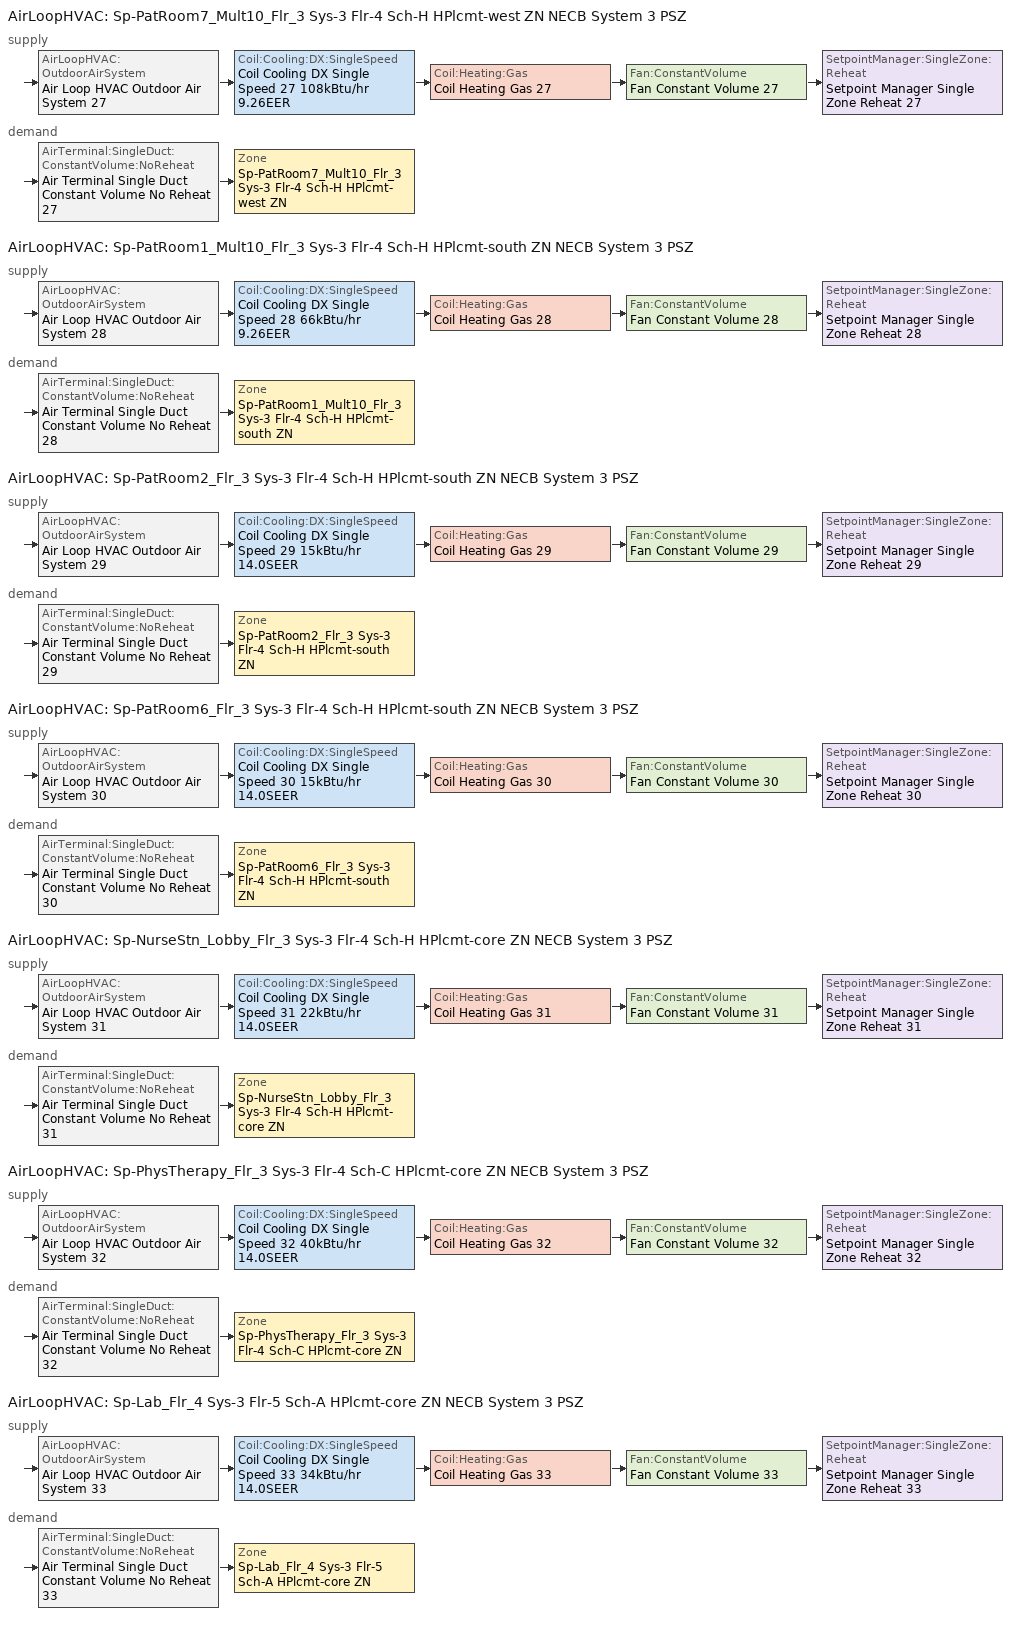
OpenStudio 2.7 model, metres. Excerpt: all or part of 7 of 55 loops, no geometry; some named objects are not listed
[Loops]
AirLoopHVAC 'Sp-PatRoom7_Mult10_Flr_3 Sys-3 Flr-4 Sch-H HPlcmt-west ZN NECB System 3 PSZ'
 supply: AirLoopHVAC:OutdoorAirSystem 'Air Loop HVAC Outdoor Air System 27' > Coil:Cooling:DX:SingleSpeed 'Coil Cooling DX Single Speed 27 108kBtu/hr 9.26EER' > Coil:Heating:Gas 'Coil Heating Gas 27' > Fan:ConstantVolume 'Fan Constant Volume 27' > SetpointManager:SingleZone:Reheat 'Setpoint Manager Single Zone Reheat 27'
 demand: AirTerminal:SingleDuct:ConstantVolume:NoReheat 'Air Terminal Single Duct Constant Volume No Reheat 27' > Zone 'Sp-PatRoom7_Mult10_Flr_3 Sys-3 Flr-4 Sch-H HPlcmt-west ZN'
AirLoopHVAC 'Sp-PatRoom1_Mult10_Flr_3 Sys-3 Flr-4 Sch-H HPlcmt-south ZN NECB System 3 PSZ'
 supply: AirLoopHVAC:OutdoorAirSystem 'Air Loop HVAC Outdoor Air System 28' > Coil:Cooling:DX:SingleSpeed 'Coil Cooling DX Single Speed 28 66kBtu/hr 9.26EER' > Coil:Heating:Gas 'Coil Heating Gas 28' > Fan:ConstantVolume 'Fan Constant Volume 28' > SetpointManager:SingleZone:Reheat 'Setpoint Manager Single Zone Reheat 28'
 demand: AirTerminal:SingleDuct:ConstantVolume:NoReheat 'Air Terminal Single Duct Constant Volume No Reheat 28' > Zone 'Sp-PatRoom1_Mult10_Flr_3 Sys-3 Flr-4 Sch-H HPlcmt-south ZN'
AirLoopHVAC 'Sp-PatRoom2_Flr_3 Sys-3 Flr-4 Sch-H HPlcmt-south ZN NECB System 3 PSZ'
 supply: AirLoopHVAC:OutdoorAirSystem 'Air Loop HVAC Outdoor Air System 29' > Coil:Cooling:DX:SingleSpeed 'Coil Cooling DX Single Speed 29 15kBtu/hr 14.0SEER' > Coil:Heating:Gas 'Coil Heating Gas 29' > Fan:ConstantVolume 'Fan Constant Volume 29' > SetpointManager:SingleZone:Reheat 'Setpoint Manager Single Zone Reheat 29'
 demand: AirTerminal:SingleDuct:ConstantVolume:NoReheat 'Air Terminal Single Duct Constant Volume No Reheat 29' > Zone 'Sp-PatRoom2_Flr_3 Sys-3 Flr-4 Sch-H HPlcmt-south ZN'
AirLoopHVAC 'Sp-PatRoom6_Flr_3 Sys-3 Flr-4 Sch-H HPlcmt-south ZN NECB System 3 PSZ'
 supply: AirLoopHVAC:OutdoorAirSystem 'Air Loop HVAC Outdoor Air System 30' > Coil:Cooling:DX:SingleSpeed 'Coil Cooling DX Single Speed 30 15kBtu/hr 14.0SEER' > Coil:Heating:Gas 'Coil Heating Gas 30' > Fan:ConstantVolume 'Fan Constant Volume 30' > SetpointManager:SingleZone:Reheat 'Setpoint Manager Single Zone Reheat 30'
 demand: AirTerminal:SingleDuct:ConstantVolume:NoReheat 'Air Terminal Single Duct Constant Volume No Reheat 30' > Zone 'Sp-PatRoom6_Flr_3 Sys-3 Flr-4 Sch-H HPlcmt-south ZN'
AirLoopHVAC 'Sp-NurseStn_Lobby_Flr_3 Sys-3 Flr-4 Sch-H HPlcmt-core ZN NECB System 3 PSZ'
 supply: AirLoopHVAC:OutdoorAirSystem 'Air Loop HVAC Outdoor Air System 31' > Coil:Cooling:DX:SingleSpeed 'Coil Cooling DX Single Speed 31 22kBtu/hr 14.0SEER' > Coil:Heating:Gas 'Coil Heating Gas 31' > Fan:ConstantVolume 'Fan Constant Volume 31' > SetpointManager:SingleZone:Reheat 'Setpoint Manager Single Zone Reheat 31'
 demand: AirTerminal:SingleDuct:ConstantVolume:NoReheat 'Air Terminal Single Duct Constant Volume No Reheat 31' > Zone 'Sp-NurseStn_Lobby_Flr_3 Sys-3 Flr-4 Sch-H HPlcmt-core ZN'
AirLoopHVAC 'Sp-PhysTherapy_Flr_3 Sys-3 Flr-4 Sch-C HPlcmt-core ZN NECB System 3 PSZ'
 supply: AirLoopHVAC:OutdoorAirSystem 'Air Loop HVAC Outdoor Air System 32' > Coil:Cooling:DX:SingleSpeed 'Coil Cooling DX Single Speed 32 40kBtu/hr 14.0SEER' > Coil:Heating:Gas 'Coil Heating Gas 32' > Fan:ConstantVolume 'Fan Constant Volume 32' > SetpointManager:SingleZone:Reheat 'Setpoint Manager Single Zone Reheat 32'
 demand: AirTerminal:SingleDuct:ConstantVolume:NoReheat 'Air Terminal Single Duct Constant Volume No Reheat 32' > Zone 'Sp-PhysTherapy_Flr_3 Sys-3 Flr-4 Sch-C HPlcmt-core ZN'
AirLoopHVAC 'Sp-Lab_Flr_4 Sys-3 Flr-5 Sch-A HPlcmt-core ZN NECB System 3 PSZ'
 supply: AirLoopHVAC:OutdoorAirSystem 'Air Loop HVAC Outdoor Air System 33' > Coil:Cooling:DX:SingleSpeed 'Coil Cooling DX Single Speed 33 34kBtu/hr 14.0SEER' > Coil:Heating:Gas 'Coil Heating Gas 33' > Fan:ConstantVolume 'Fan Constant Volume 33' > SetpointManager:SingleZone:Reheat 'Setpoint Manager Single Zone Reheat 33'
 demand: AirTerminal:SingleDuct:ConstantVolume:NoReheat 'Air Terminal Single Duct Constant Volume No Reheat 33' > Zone 'Sp-Lab_Flr_4 Sys-3 Flr-5 Sch-A HPlcmt-core ZN'
[Sizing:Zone] Zone Cooling Design Supply Air Temperature Input Method=SupplyAirTemperature; Zone Cooling Design Supply Air Temperature {C}=13; Zone Cooling Design Supply Air Temperature Difference {deltaC}=11.11; Zone Heating Design Supply Air Temperature Input Method=SupplyAirTemperature; Zone Heating Design Supply Air Temperature {C}=43; Zone Heating Design Supply Air Temperature Difference {deltaC}=11.11; Zone Cooling Design Supply Air Humidity Ratio {kg-H2O/kg-air}=0.0085; Zone Heating Design Supply Air Humidity Ratio {kg-H2O/kg-air}=0.008; Zone Heating Sizing Factor=1.3; Zone Cooling Sizing Factor=1.1; Cooling Design Air Flow Method=DesignDay; Heating Design Air Flow Method=DesignDay; Account for Dedicated Outdoor Air System=No; Dedicated Outdoor Air System Control Strategy=NeutralSupplyAir; Dedicated Outdoor Air Low Setpoint Temperature for Design {C}=autosize; Dedicated Outdoor Air High Setpoint Temperature for Design {C}=autosize
Sp-PatRoom7_Mult10_Flr_3 Sys-3 Flr-4 Sch-H HPlcmt-west ZN; Sp-PatRoom1_Mult10_Flr_3 Sys-3 Flr-4 Sch-H HPlcmt-south ZN; Sp-PatRoom2_Flr_3 Sys-3 Flr-4 Sch-H HPlcmt-south ZN; Sp-PatRoom6_Flr_3 Sys-3 Flr-4 Sch-H HPlcmt-south ZN; Sp-NurseStn_Lobby_Flr_3 Sys-3 Flr-4 Sch-H HPlcmt-core ZN; Sp-PhysTherapy_Flr_3 Sys-3 Flr-4 Sch-C HPlcmt-core ZN; Sp-Lab_Flr_4 Sys-3 Flr-5 Sch-A HPlcmt-core ZN
[Zone equipment]
Sp-PatRoom7_Mult10_Flr_3 Sys-3 Flr-4 Sch-H HPlcmt-west ZN: Air Terminal Single Duct Constant Volume No Reheat 27, Zone HVAC Baseboard Convective Water 27
Sp-PatRoom1_Mult10_Flr_3 Sys-3 Flr-4 Sch-H HPlcmt-south ZN: Air Terminal Single Duct Constant Volume No Reheat 28, Zone HVAC Baseboard Convective Water 28
Sp-PatRoom2_Flr_3 Sys-3 Flr-4 Sch-H HPlcmt-south ZN: Air Terminal Single Duct Constant Volume No Reheat 29, Zone HVAC Baseboard Convective Water 29
Sp-PatRoom6_Flr_3 Sys-3 Flr-4 Sch-H HPlcmt-south ZN: Air Terminal Single Duct Constant Volume No Reheat 30, Zone HVAC Baseboard Convective Water 30
Sp-NurseStn_Lobby_Flr_3 Sys-3 Flr-4 Sch-H HPlcmt-core ZN: Air Terminal Single Duct Constant Volume No Reheat 31, Zone HVAC Baseboard Convective Water 31
Sp-PhysTherapy_Flr_3 Sys-3 Flr-4 Sch-C HPlcmt-core ZN: Air Terminal Single Duct Constant Volume No Reheat 32, Zone HVAC Baseboard Convective Water 32
Sp-Lab_Flr_4 Sys-3 Flr-5 Sch-A HPlcmt-core ZN: Air Terminal Single Duct Constant Volume No Reheat 33, Zone HVAC Baseboard Convective Water 33
[AirLoopHVAC] Design Supply Air Flow Rate {m3/s}=AutoSize
Name | Availability Schedule
Sp-PatRoom7_Mult10_Flr_3 Sys-3 Flr-4 Sch-H HPlcmt-west ZN NECB System 3 PSZ | Sp-PatRoom7_Mult10_Flr_3 Sys-3 Flr-4 Sch-H HPlcmt-west ZN NECB System 3 PSZ Occ Sch
Sp-PatRoom1_Mult10_Flr_3 Sys-3 Flr-4 Sch-H HPlcmt-south ZN NECB System 3 PSZ | Sp-PatRoom1_Mult10_Flr_3 Sys-3 Flr-4 Sch-H HPlcmt-south ZN NECB System 3 PSZ Occ Sch
Sp-PatRoom2_Flr_3 Sys-3 Flr-4 Sch-H HPlcmt-south ZN NECB System 3 PSZ | Sp-PatRoom2_Flr_3 Sys-3 Flr-4 Sch-H HPlcmt-south ZN NECB System 3 PSZ Occ Sch
Sp-PatRoom6_Flr_3 Sys-3 Flr-4 Sch-H HPlcmt-south ZN NECB System 3 PSZ | Sp-PatRoom6_Flr_3 Sys-3 Flr-4 Sch-H HPlcmt-south ZN NECB System 3 PSZ Occ Sch
Sp-NurseStn_Lobby_Flr_3 Sys-3 Flr-4 Sch-H HPlcmt-core ZN NECB System 3 PSZ | Sp-NurseStn_Lobby_Flr_3 Sys-3 Flr-4 Sch-H HPlcmt-core ZN NECB System 3 PSZ Occ Sch
Sp-PhysTherapy_Flr_3 Sys-3 Flr-4 Sch-C HPlcmt-core ZN NECB System 3 PSZ | Sp-PhysTherapy_Flr_3 Sys-3 Flr-4 Sch-C HPlcmt-core ZN NECB System 3 PSZ Occ Sch
Sp-Lab_Flr_4 Sys-3 Flr-5 Sch-A HPlcmt-core ZN NECB System 3 PSZ | Sp-Lab_Flr_4 Sys-3 Flr-5 Sch-A HPlcmt-core ZN NECB System 3 PSZ Occ Sch
[Sizing:System] Type of Load to Size On=Sensible; Design Outdoor Air Flow Rate {m3/s}=Autosize; Central Heating Maximum System Air Flow Ratio=1; Preheat Design Temperature {C}=7; Preheat Design Humidity Ratio {kg-H2O/kg-Air}=0.008; Precool Design Temperature {C}=13; Precool Design Humidity Ratio {kg-H2O/kg-Air}=0.008; Central Cooling Design Supply Air Temperature {C}=13; Central Heating Design Supply Air Temperature {C}=43; Sizing Option=NonCoincident; 100% Outdoor Air in Cooling=No; 100% Outdoor Air in Heating=No; Central Cooling Design Supply Air Humidity Ratio {kg-H2O/kg-Air}=0.0085; Central Heating Design Supply Air Humidity Ratio {kg-H2O/kg-Air}=0.008; Cooling Design Air Flow Method=DesignDay; Cooling Design Air Flow Rate {m3/s}=0; Heating Design Air Flow Method=DesignDay; Heating Design Air Flow Rate {m3/s}=0; System Outdoor Air Method=ZoneSum; Zone Maximum Outdoor Air Fraction=1; Cooling Supply Air Flow Rate Per Floor Area {m3/s-m2}=0.00996765; Cooling Fraction of Autosized Cooling Supply Air Flow Rate=1; Cooling Supply Air Flow Rate Per Unit Cooling Capacity {m3/s-W}=3.94755e-05; Heating Supply Air Flow Rate Per Floor Area {m3/s-m2}=0.00996765; Heating Fraction of Autosized Heating Supply Air Flow Rate=1; Heating Fraction of Autosized Cooling Supply Air Flow Rate=1; Heating Supply Air Flow Rate Per Unit Heating Capacity {m3/s-W}=3.15882e-05; Cooling Design Capacity Method=CoolingDesignCapacity; Cooling Design Capacity {W}=autosize; Cooling Design Capacity Per Floor Area {W/m2}=234.7; Fraction of Autosized Cooling Design Capacity=1; Heating Design Capacity Method=HeatingDesignCapacity; Heating Design Capacity {W}=autosize; Heating Design Capacity Per Floor Area {W/m2}=157; Fraction of Autosized Heating Design Capacity=1; Central Cooling Capacity Control Method=OnOff
Sp-PatRoom7_Mult10_Flr_3 Sys-3 Flr-4 Sch-H HPlcmt-west ZN NECB System 3 PSZ; Sp-PatRoom1_Mult10_Flr_3 Sys-3 Flr-4 Sch-H HPlcmt-south ZN NECB System 3 PSZ; Sp-PatRoom2_Flr_3 Sys-3 Flr-4 Sch-H HPlcmt-south ZN NECB System 3 PSZ; Sp-PatRoom6_Flr_3 Sys-3 Flr-4 Sch-H HPlcmt-south ZN NECB System 3 PSZ; Sp-NurseStn_Lobby_Flr_3 Sys-3 Flr-4 Sch-H HPlcmt-core ZN NECB System 3 PSZ; Sp-PhysTherapy_Flr_3 Sys-3 Flr-4 Sch-C HPlcmt-core ZN NECB System 3 PSZ; Sp-Lab_Flr_4 Sys-3 Flr-5 Sch-A HPlcmt-core ZN NECB System 3 PSZ
[Fan:ConstantVolume] Availability Schedule=Always On Discrete; Fan Total Efficiency=0.39975; Pressure Rise {Pa}=640; Maximum Flow Rate {m3/s}=AutoSize; Motor Efficiency=0.615
Fan Constant Volume 27; Fan Constant Volume 28; Fan Constant Volume 29; Fan Constant Volume 30; Fan Constant Volume 31; Fan Constant Volume 32; Fan Constant Volume 33
[Coil:Heating:Gas] Availability Schedule=Always On Discrete; Gas Burner Efficiency=0.8; Nominal Capacity {W}=AutoSize; Parasitic Electric Load {W}=0; Parasitic Gas Load {W}=0
Coil Heating Gas 27; Coil Heating Gas 28; Coil Heating Gas 29; Coil Heating Gas 30; Coil Heating Gas 31; Coil Heating Gas 32; Coil Heating Gas 33
[Coil:Cooling:DX:SingleSpeed] Availability Schedule=Always On Discrete; Rated Total Cooling Capacity {W}=autosize; Rated Sensible Heat Ratio=autosize; Rated Air Flow Rate {m3/s}=autosize; Rated Evaporator Fan Power Per Volume Flow Rate {W/(m3/s)}=773.3; Total Cooling Capacity Function of Temperature Curve=DXCOOL-NECB2011-REF-CAPFT; Total Cooling Capacity Function of Flow Fraction Curve=DXCOOL-NECB2011-REF-CAPFFLOW; Energy Input Ratio Function of Temperature Curve=DXCOOL-NECB2011-REF-COOLEIRFT; Energy Input Ratio Function of Flow Fraction Curve=DXCOOL-NECB2011-REF-COOLEIRFFLOW; Part Load Fraction Correlation Curve=DXCOOL-NECB2011-REF-COOLPLFFPLR; Condenser Type=AirCooled; Evaporative Condenser Effectiveness=0; Evaporative Condenser Air Flow Rate {m3/s}=Autosize; Evaporative Condenser Pump Rated Power Consumption {W}=Autosize; Crankcase Heater Capacity {W}=0; Maximum Outdoor Dry-Bulb Temperature for Crankcase Heater Operation {C}=0; Basin Heater Capacity {W/K}=0; Basin Heater Setpoint Temperature {C}=10
Name | Rated COP {W/W}
Coil Cooling DX Single Speed 27 108kBtu/hr 9.26EER; Coil Cooling DX Single Speed 28 66kBtu/hr 9.26EER | 3.21949
Coil Cooling DX Single Speed 29 15kBtu/hr 14.0SEER; Coil Cooling DX Single Speed 30 15kBtu/hr 14.0SEER; Coil Cooling DX Single Speed 31 22kBtu/hr 14.0SEER; Coil Cooling DX Single Speed 32 40kBtu/hr 14.0SEER; Coil Cooling DX Single Speed 33 34kBtu/hr 14.0SEER | 4.11713
[Controller:OutdoorAir] Minimum Outdoor Air Flow Rate {m3/s}=0; Maximum Outdoor Air Flow Rate {m3/s}=Autosize; Economizer Control Action Type=ModulateFlow; Lockout Type=NoLockout; Minimum Limit Type=FixedMinimum; High Humidity Control=No; Heat Recovery Bypass Control Type=BypassWhenWithinEconomizerLimits
Name | Economizer Control Type | Minimum Outdoor Air Schedule | Controller Mechanical Ventilation | Economizer Maximum Limit Dry-Bulb Temperature {C} | Economizer Maximum Limit Enthalpy {J/kg} | Economizer Minimum Limit Dry-Bulb Temperature {C}
Controller Outdoor Air 27 | DifferentialEnthalpy | Sp-PatRoom7_Mult10_Flr_3 Sys-3 Flr-4 Sch-H HPlcmt-west ZN NECB System 3 PSZ Occ Sch | Controller Mechanical Ventilation 27
Controller Outdoor Air 28 | NoEconomizer | Sp-PatRoom1_Mult10_Flr_3 Sys-3 Flr-4 Sch-H HPlcmt-south ZN NECB System 3 PSZ Occ Sch | Controller Mechanical Ventilation 28 | 28 | 64000 | -100
Controller Outdoor Air 29 | NoEconomizer | Sp-PatRoom2_Flr_3 Sys-3 Flr-4 Sch-H HPlcmt-south ZN NECB System 3 PSZ Occ Sch | Controller Mechanical Ventilation 29 | 28 | 64000 | -100
Controller Outdoor Air 30 | NoEconomizer | Sp-PatRoom6_Flr_3 Sys-3 Flr-4 Sch-H HPlcmt-south ZN NECB System 3 PSZ Occ Sch | Controller Mechanical Ventilation 30 | 28 | 64000 | -100
Controller Outdoor Air 31 | NoEconomizer | Sp-NurseStn_Lobby_Flr_3 Sys-3 Flr-4 Sch-H HPlcmt-core ZN NECB System 3 PSZ Occ Sch | Controller Mechanical Ventilation 31 | 28 | 64000 | -100
Controller Outdoor Air 32 | NoEconomizer | Sp-PhysTherapy_Flr_3 Sys-3 Flr-4 Sch-C HPlcmt-core ZN NECB System 3 PSZ Occ Sch | Controller Mechanical Ventilation 32 | 28 | 64000 | -100
Controller Outdoor Air 33 | NoEconomizer | Sp-Lab_Flr_4 Sys-3 Flr-5 Sch-A HPlcmt-core ZN NECB System 3 PSZ Occ Sch | Controller Mechanical Ventilation 33 | 28 | 64000 | -100
[Controller:MechanicalVentilation] Availability Schedule=Always On Discrete; System Outdoor Air Method=ZoneSum
Controller Mechanical Ventilation 27; Controller Mechanical Ventilation 28; Controller Mechanical Ventilation 29; Controller Mechanical Ventilation 30; Controller Mechanical Ventilation 31; Controller Mechanical Ventilation 32; Controller Mechanical Ventilation 33
[AirLoopHVAC:OutdoorAirSystem]
Name | Controller
Air Loop HVAC Outdoor Air System 27 | Controller Outdoor Air 27
Air Loop HVAC Outdoor Air System 28 | Controller Outdoor Air 28
Air Loop HVAC Outdoor Air System 29 | Controller Outdoor Air 29
Air Loop HVAC Outdoor Air System 30 | Controller Outdoor Air 30
Air Loop HVAC Outdoor Air System 31 | Controller Outdoor Air 31
Air Loop HVAC Outdoor Air System 32 | Controller Outdoor Air 32
Air Loop HVAC Outdoor Air System 33 | Controller Outdoor Air 33
[SetpointManager:SingleZone:Reheat] Minimum Supply Air Temperature {C}=13; Maximum Supply Air Temperature {C}=43
Name | Control Zone
Setpoint Manager Single Zone Reheat 27 | Sp-PatRoom7_Mult10_Flr_3 Sys-3 Flr-4 Sch-H HPlcmt-west ZN
Setpoint Manager Single Zone Reheat 28 | Sp-PatRoom1_Mult10_Flr_3 Sys-3 Flr-4 Sch-H HPlcmt-south ZN
Setpoint Manager Single Zone Reheat 29 | Sp-PatRoom2_Flr_3 Sys-3 Flr-4 Sch-H HPlcmt-south ZN
Setpoint Manager Single Zone Reheat 30 | Sp-PatRoom6_Flr_3 Sys-3 Flr-4 Sch-H HPlcmt-south ZN
Setpoint Manager Single Zone Reheat 31 | Sp-NurseStn_Lobby_Flr_3 Sys-3 Flr-4 Sch-H HPlcmt-core ZN
Setpoint Manager Single Zone Reheat 32 | Sp-PhysTherapy_Flr_3 Sys-3 Flr-4 Sch-C HPlcmt-core ZN
Setpoint Manager Single Zone Reheat 33 | Sp-Lab_Flr_4 Sys-3 Flr-5 Sch-A HPlcmt-core ZN
[AirTerminal:SingleDuct:ConstantVolume:NoReheat] Availability Schedule=Always On Discrete; Maximum Air Flow Rate {m3/s}=AutoSize
Air Terminal Single Duct Constant Volume No Reheat 27; Air Terminal Single Duct Constant Volume No Reheat 28; Air Terminal Single Duct Constant Volume No Reheat 29; Air Terminal Single Duct Constant Volume No Reheat 30; Air Terminal Single Duct Constant Volume No Reheat 31; Air Terminal Single Duct Constant Volume No Reheat 32; Air Terminal Single Duct Constant Volume No Reheat 33
[Schedule:Ruleset]
Name | Default Day Schedule | Summer Design Day Schedule | Winter Design Day Schedule
Sp-Lab_Flr_4 Sys-3 Flr-5 Sch-A HPlcmt-core ZN NECB System 3 PSZ Occ Sch | Sp-Lab_Flr_4 Sys-3 Flr-5 Sch-A HPlcmt-core ZN NECB System 3 PSZ Occ Sch Default | Sp-Lab_Flr_4 Sys-3 Flr-5 Sch-A HPlcmt-core ZN NECB System 3 PSZ Occ Sch Summer Design Day | Sp-Lab_Flr_4 Sys-3 Flr-5 Sch-A HPlcmt-core ZN NECB System 3 PSZ Occ Sch Winter Design Day
Sp-NurseStn_Lobby_Flr_3 Sys-3 Flr-4 Sch-H HPlcmt-core ZN NECB System 3 PSZ Occ Sch | Sp-NurseStn_Lobby_Flr_3 Sys-3 Flr-4 Sch-H HPlcmt-core ZN NECB System 3 PSZ Occ Sch Default | Sp-NurseStn_Lobby_Flr_3 Sys-3 Flr-4 Sch-H HPlcmt-core ZN NECB System 3 PSZ Occ Sch Summer Design Day | Sp-NurseStn_Lobby_Flr_3 Sys-3 Flr-4 Sch-H HPlcmt-core ZN NECB System 3 PSZ Occ Sch Winter Design Day
Sp-PatRoom1_Mult10_Flr_3 Sys-3 Flr-4 Sch-H HPlcmt-south ZN NECB System 3 PSZ Occ Sch | Sp-PatRoom1_Mult10_Flr_3 Sys-3 Flr-4 Sch-H HPlcmt-south ZN NECB System 3 PSZ Occ Sch Default | Sp-PatRoom1_Mult10_Flr_3 Sys-3 Flr-4 Sch-H HPlcmt-south ZN NECB System 3 PSZ Occ Sch Summer Design Day | Sp-PatRoom1_Mult10_Flr_3 Sys-3 Flr-4 Sch-H HPlcmt-south ZN NECB System 3 PSZ Occ Sch Winter Design Day
Sp-PatRoom2_Flr_3 Sys-3 Flr-4 Sch-H HPlcmt-south ZN NECB System 3 PSZ Occ Sch | Sp-PatRoom2_Flr_3 Sys-3 Flr-4 Sch-H HPlcmt-south ZN NECB System 3 PSZ Occ Sch Default | Sp-PatRoom2_Flr_3 Sys-3 Flr-4 Sch-H HPlcmt-south ZN NECB System 3 PSZ Occ Sch Summer Design Day | Sp-PatRoom2_Flr_3 Sys-3 Flr-4 Sch-H HPlcmt-south ZN NECB System 3 PSZ Occ Sch Winter Design Day
Sp-PatRoom6_Flr_3 Sys-3 Flr-4 Sch-H HPlcmt-south ZN NECB System 3 PSZ Occ Sch | Sp-PatRoom6_Flr_3 Sys-3 Flr-4 Sch-H HPlcmt-south ZN NECB System 3 PSZ Occ Sch Default | Sp-PatRoom6_Flr_3 Sys-3 Flr-4 Sch-H HPlcmt-south ZN NECB System 3 PSZ Occ Sch Summer Design Day | Sp-PatRoom6_Flr_3 Sys-3 Flr-4 Sch-H HPlcmt-south ZN NECB System 3 PSZ Occ Sch Winter Design Day
Sp-PatRoom7_Mult10_Flr_3 Sys-3 Flr-4 Sch-H HPlcmt-west ZN NECB System 3 PSZ Occ Sch | Sp-PatRoom7_Mult10_Flr_3 Sys-3 Flr-4 Sch-H HPlcmt-west ZN NECB System 3 PSZ Occ Sch Default | Sp-PatRoom7_Mult10_Flr_3 Sys-3 Flr-4 Sch-H HPlcmt-west ZN NECB System 3 PSZ Occ Sch Summer Design Day | Sp-PatRoom7_Mult10_Flr_3 Sys-3 Flr-4 Sch-H HPlcmt-west ZN NECB System 3 PSZ Occ Sch Winter Design Day
Sp-PhysTherapy_Flr_3 Sys-3 Flr-4 Sch-C HPlcmt-core ZN NECB System 3 PSZ Occ Sch | Sp-PhysTherapy_Flr_3 Sys-3 Flr-4 Sch-C HPlcmt-core ZN NECB System 3 PSZ Occ Sch Default | Sp-PhysTherapy_Flr_3 Sys-3 Flr-4 Sch-C HPlcmt-core ZN NECB System 3 PSZ Occ Sch Summer Design Day | Sp-PhysTherapy_Flr_3 Sys-3 Flr-4 Sch-C HPlcmt-core ZN NECB System 3 PSZ Occ Sch Winter Design Day
[Schedule:Day]
Sp-Lab_Flr_4 Sys-3 Flr-5 Sch-A HPlcmt-core ZN NECB System 3 PSZ Occ Sch Default; Sp-Lab_Flr_4 Sys-3 Flr-5 Sch-A HPlcmt-core ZN NECB System 3 PSZ Occ Sch Winter Design Day; Sp-Lab_Flr_4 Sys-3 Flr-5 Sch-A HPlcmt-core ZN NECB System 3 PSZ Occ Sch Summer Design Day; Sp-NurseStn_Lobby_Flr_3 Sys-3 Flr-4 Sch-H HPlcmt-core ZN NECB System 3 PSZ Occ Sch Default; Sp-NurseStn_Lobby_Flr_3 Sys-3 Flr-4 Sch-H HPlcmt-core ZN NECB System 3 PSZ Occ Sch Winter Design Day; Sp-NurseStn_Lobby_Flr_3 Sys-3 Flr-4 Sch-H HPlcmt-core ZN NECB System 3 PSZ Occ Sch Summer Design Day; Sp-NurseStn_Lobby_Flr_3 Sys-3 Flr-4 Sch-H HPlcmt-core ZN NECB System 3 PSZ Occ Sch Monday; Sp-NurseStn_Lobby_Flr_3 Sys-3 Flr-4 Sch-H HPlcmt-core ZN NECB System 3 PSZ Occ Sch Tuesday; Sp-NurseStn_Lobby_Flr_3 Sys-3 Flr-4 Sch-H HPlcmt-core ZN NECB System 3 PSZ Occ Sch Wednesday; Sp-NurseStn_Lobby_Flr_3 Sys-3 Flr-4 Sch-H HPlcmt-core ZN NECB System 3 PSZ Occ Sch Thursday; Sp-NurseStn_Lobby_Flr_3 Sys-3 Flr-4 Sch-H HPlcmt-core ZN NECB System 3 PSZ Occ Sch Friday; Sp-NurseStn_Lobby_Flr_3 Sys-3 Flr-4 Sch-H HPlcmt-core ZN NECB System 3 PSZ Occ Sch Saturday; Sp-NurseStn_Lobby_Flr_3 Sys-3 Flr-4 Sch-H HPlcmt-core ZN NECB System 3 PSZ Occ Sch Sunday; Sp-PatRoom1_Mult10_Flr_3 Sys-3 Flr-4 Sch-H HPlcmt-south ZN NECB System 3 PSZ Occ Sch Default; Sp-PatRoom1_Mult10_Flr_3 Sys-3 Flr-4 Sch-H HPlcmt-south ZN NECB System 3 PSZ Occ Sch Winter Design Day; Sp-PatRoom1_Mult10_Flr_3 Sys-3 Flr-4 Sch-H HPlcmt-south ZN NECB System 3 PSZ Occ Sch Summer Design Day; Sp-PatRoom1_Mult10_Flr_3 Sys-3 Flr-4 Sch-H HPlcmt-south ZN NECB System 3 PSZ Occ Sch Monday; Sp-PatRoom1_Mult10_Flr_3 Sys-3 Flr-4 Sch-H HPlcmt-south ZN NECB System 3 PSZ Occ Sch Tuesday; Sp-PatRoom1_Mult10_Flr_3 Sys-3 Flr-4 Sch-H HPlcmt-south ZN NECB System 3 PSZ Occ Sch Wednesday; Sp-PatRoom1_Mult10_Flr_3 Sys-3 Flr-4 Sch-H HPlcmt-south ZN NECB System 3 PSZ Occ Sch Thursday; Sp-PatRoom1_Mult10_Flr_3 Sys-3 Flr-4 Sch-H HPlcmt-south ZN NECB System 3 PSZ Occ Sch Friday; Sp-PatRoom1_Mult10_Flr_3 Sys-3 Flr-4 Sch-H HPlcmt-south ZN NECB System 3 PSZ Occ Sch Saturday; Sp-PatRoom1_Mult10_Flr_3 Sys-3 Flr-4 Sch-H HPlcmt-south ZN NECB System 3 PSZ Occ Sch Sunday; Sp-PatRoom2_Flr_3 Sys-3 Flr-4 Sch-H HPlcmt-south ZN NECB System 3 PSZ Occ Sch Default; Sp-PatRoom2_Flr_3 Sys-3 Flr-4 Sch-H HPlcmt-south ZN NECB System 3 PSZ Occ Sch Winter Design Day; Sp-PatRoom2_Flr_3 Sys-3 Flr-4 Sch-H HPlcmt-south ZN NECB System 3 PSZ Occ Sch Summer Design Day; Sp-PatRoom2_Flr_3 Sys-3 Flr-4 Sch-H HPlcmt-south ZN NECB System 3 PSZ Occ Sch Monday; Sp-PatRoom2_Flr_3 Sys-3 Flr-4 Sch-H HPlcmt-south ZN NECB System 3 PSZ Occ Sch Tuesday; Sp-PatRoom2_Flr_3 Sys-3 Flr-4 Sch-H HPlcmt-south ZN NECB System 3 PSZ Occ Sch Wednesday; Sp-PatRoom2_Flr_3 Sys-3 Flr-4 Sch-H HPlcmt-south ZN NECB System 3 PSZ Occ Sch Thursday; Sp-PatRoom2_Flr_3 Sys-3 Flr-4 Sch-H HPlcmt-south ZN NECB System 3 PSZ Occ Sch Friday; Sp-PatRoom2_Flr_3 Sys-3 Flr-4 Sch-H HPlcmt-south ZN NECB System 3 PSZ Occ Sch Saturday; Sp-PatRoom2_Flr_3 Sys-3 Flr-4 Sch-H HPlcmt-south ZN NECB System 3 PSZ Occ Sch Sunday; Sp-PatRoom6_Flr_3 Sys-3 Flr-4 Sch-H HPlcmt-south ZN NECB System 3 PSZ Occ Sch Default; Sp-PatRoom6_Flr_3 Sys-3 Flr-4 Sch-H HPlcmt-south ZN NECB System 3 PSZ Occ Sch Winter Design Day; Sp-PatRoom6_Flr_3 Sys-3 Flr-4 Sch-H HPlcmt-south ZN NECB System 3 PSZ Occ Sch Summer Design Day; Sp-PatRoom6_Flr_3 Sys-3 Flr-4 Sch-H HPlcmt-south ZN NECB System 3 PSZ Occ Sch Monday; Sp-PatRoom6_Flr_3 Sys-3 Flr-4 Sch-H HPlcmt-south ZN NECB System 3 PSZ Occ Sch Tuesday; Sp-PatRoom6_Flr_3 Sys-3 Flr-4 Sch-H HPlcmt-south ZN NECB System 3 PSZ Occ Sch Wednesday; Sp-PatRoom6_Flr_3 Sys-3 Flr-4 Sch-H HPlcmt-south ZN NECB System 3 PSZ Occ Sch Thursday; Sp-PatRoom6_Flr_3 Sys-3 Flr-4 Sch-H HPlcmt-south ZN NECB System 3 PSZ Occ Sch Friday; Sp-PatRoom6_Flr_3 Sys-3 Flr-4 Sch-H HPlcmt-south ZN NECB System 3 PSZ Occ Sch Saturday; Sp-PatRoom6_Flr_3 Sys-3 Flr-4 Sch-H HPlcmt-south ZN NECB System 3 PSZ Occ Sch Sunday; Sp-PatRoom7_Mult10_Flr_3 Sys-3 Flr-4 Sch-H HPlcmt-west ZN NECB System 3 PSZ Occ Sch Default; Sp-PatRoom7_Mult10_Flr_3 Sys-3 Flr-4 Sch-H HPlcmt-west ZN NECB System 3 PSZ Occ Sch Winter Design Day; Sp-PatRoom7_Mult10_Flr_3 Sys-3 Flr-4 Sch-H HPlcmt-west ZN NECB System 3 PSZ Occ Sch Summer Design Day; Sp-PatRoom7_Mult10_Flr_3 Sys-3 Flr-4 Sch-H HPlcmt-west ZN NECB System 3 PSZ Occ Sch Monday; Sp-PatRoom7_Mult10_Flr_3 Sys-3 Flr-4 Sch-H HPlcmt-west ZN NECB System 3 PSZ Occ Sch Tuesday; Sp-PatRoom7_Mult10_Flr_3 Sys-3 Flr-4 Sch-H HPlcmt-west ZN NECB System 3 PSZ Occ Sch Wednesday; Sp-PatRoom7_Mult10_Flr_3 Sys-3 Flr-4 Sch-H HPlcmt-west ZN NECB System 3 PSZ Occ Sch Thursday; Sp-PatRoom7_Mult10_Flr_3 Sys-3 Flr-4 Sch-H HPlcmt-west ZN NECB System 3 PSZ Occ Sch Friday; Sp-PatRoom7_Mult10_Flr_3 Sys-3 Flr-4 Sch-H HPlcmt-west ZN NECB System 3 PSZ Occ Sch Saturday; Sp-PatRoom7_Mult10_Flr_3 Sys-3 Flr-4 Sch-H HPlcmt-west ZN NECB System 3 PSZ Occ Sch Sunday; Sp-PhysTherapy_Flr_3 Sys-3 Flr-4 Sch-C HPlcmt-core ZN NECB System 3 PSZ Occ Sch Default; Sp-PhysTherapy_Flr_3 Sys-3 Flr-4 Sch-C HPlcmt-core ZN NECB System 3 PSZ Occ Sch Winter Design Day; Sp-PhysTherapy_Flr_3 Sys-3 Flr-4 Sch-C HPlcmt-core ZN NECB System 3 PSZ Occ Sch Summer Design Day: 24, 0, 1
Sp-Lab_Flr_4 Sys-3 Flr-5 Sch-A HPlcmt-core ZN NECB System 3 PSZ Occ Sch Monday; Sp-Lab_Flr_4 Sys-3 Flr-5 Sch-A HPlcmt-core ZN NECB System 3 PSZ Occ Sch Tuesday; Sp-Lab_Flr_4 Sys-3 Flr-5 Sch-A HPlcmt-core ZN NECB System 3 PSZ Occ Sch Wednesday; Sp-Lab_Flr_4 Sys-3 Flr-5 Sch-A HPlcmt-core ZN NECB System 3 PSZ Occ Sch Thursday; Sp-Lab_Flr_4 Sys-3 Flr-5 Sch-A HPlcmt-core ZN NECB System 3 PSZ Occ Sch Friday: 8, 0, 0, 19, 0, 1, 24, 0, 0
Sp-Lab_Flr_4 Sys-3 Flr-5 Sch-A HPlcmt-core ZN NECB System 3 PSZ Occ Sch Saturday; Sp-Lab_Flr_4 Sys-3 Flr-5 Sch-A HPlcmt-core ZN NECB System 3 PSZ Occ Sch Sunday: 24, 0, 0
Sp-PhysTherapy_Flr_3 Sys-3 Flr-4 Sch-C HPlcmt-core ZN NECB System 3 PSZ Occ Sch Monday; Sp-PhysTherapy_Flr_3 Sys-3 Flr-4 Sch-C HPlcmt-core ZN NECB System 3 PSZ Occ Sch Tuesday; Sp-PhysTherapy_Flr_3 Sys-3 Flr-4 Sch-C HPlcmt-core ZN NECB System 3 PSZ Occ Sch Wednesday; Sp-PhysTherapy_Flr_3 Sys-3 Flr-4 Sch-C HPlcmt-core ZN NECB System 3 PSZ Occ Sch Thursday; Sp-PhysTherapy_Flr_3 Sys-3 Flr-4 Sch-C HPlcmt-core ZN NECB System 3 PSZ Occ Sch Friday; Sp-PhysTherapy_Flr_3 Sys-3 Flr-4 Sch-C HPlcmt-core ZN NECB System 3 PSZ Occ Sch Saturday: 9, 0, 0, 21, 0, 1, 24, 0, 0
Sp-PhysTherapy_Flr_3 Sys-3 Flr-4 Sch-C HPlcmt-core ZN NECB System 3 PSZ Occ Sch Sunday: 9, 0, 0, 19, 0, 1, 24, 0, 0
[Schedule:Rule] Date Specification Type=DateRange; Start Month=1; Start Day=1; End Month=12
Name | Schedule Ruleset | Rule Order | Day Schedule | Apply Monday | End Day | Apply Tuesday | Apply Wednesday | Apply Thursday | Apply Friday | Apply Saturday | Apply Sunday
Sp-Lab_Flr_4 Sys-3 Flr-5 Sch-A HPlcmt-core ZN NECB System 3 PSZ Occ Sch Monday Rule | Sp-Lab_Flr_4 Sys-3 Flr-5 Sch-A HPlcmt-core ZN NECB System 3 PSZ Occ Sch | 6 | Sp-Lab_Flr_4 Sys-3 Flr-5 Sch-A HPlcmt-core ZN NECB System 3 PSZ Occ Sch Monday | Yes | 25
Sp-Lab_Flr_4 Sys-3 Flr-5 Sch-A HPlcmt-core ZN NECB System 3 PSZ Occ Sch Tuesday Rule | Sp-Lab_Flr_4 Sys-3 Flr-5 Sch-A HPlcmt-core ZN NECB System 3 PSZ Occ Sch | 5 | Sp-Lab_Flr_4 Sys-3 Flr-5 Sch-A HPlcmt-core ZN NECB System 3 PSZ Occ Sch Tuesday |  | 26 | Yes
Sp-Lab_Flr_4 Sys-3 Flr-5 Sch-A HPlcmt-core ZN NECB System 3 PSZ Occ Sch Wednesday Rule | Sp-Lab_Flr_4 Sys-3 Flr-5 Sch-A HPlcmt-core ZN NECB System 3 PSZ Occ Sch | 4 | Sp-Lab_Flr_4 Sys-3 Flr-5 Sch-A HPlcmt-core ZN NECB System 3 PSZ Occ Sch Wednesday |  | 27 |  | Yes
Sp-Lab_Flr_4 Sys-3 Flr-5 Sch-A HPlcmt-core ZN NECB System 3 PSZ Occ Sch Thursday Rule | Sp-Lab_Flr_4 Sys-3 Flr-5 Sch-A HPlcmt-core ZN NECB System 3 PSZ Occ Sch | 3 | Sp-Lab_Flr_4 Sys-3 Flr-5 Sch-A HPlcmt-core ZN NECB System 3 PSZ Occ Sch Thursday |  | 28 |  |  | Yes
Sp-Lab_Flr_4 Sys-3 Flr-5 Sch-A HPlcmt-core ZN NECB System 3 PSZ Occ Sch Friday Rule | Sp-Lab_Flr_4 Sys-3 Flr-5 Sch-A HPlcmt-core ZN NECB System 3 PSZ Occ Sch | 2 | Sp-Lab_Flr_4 Sys-3 Flr-5 Sch-A HPlcmt-core ZN NECB System 3 PSZ Occ Sch Friday |  | 29 |  |  |  | Yes
Sp-Lab_Flr_4 Sys-3 Flr-5 Sch-A HPlcmt-core ZN NECB System 3 PSZ Occ Sch Saturday Rule | Sp-Lab_Flr_4 Sys-3 Flr-5 Sch-A HPlcmt-core ZN NECB System 3 PSZ Occ Sch | 1 | Sp-Lab_Flr_4 Sys-3 Flr-5 Sch-A HPlcmt-core ZN NECB System 3 PSZ Occ Sch Saturday |  | 30 |  |  |  |  | Yes
Sp-Lab_Flr_4 Sys-3 Flr-5 Sch-A HPlcmt-core ZN NECB System 3 PSZ Occ Sch Sunday Rule | Sp-Lab_Flr_4 Sys-3 Flr-5 Sch-A HPlcmt-core ZN NECB System 3 PSZ Occ Sch | 0 | Sp-Lab_Flr_4 Sys-3 Flr-5 Sch-A HPlcmt-core ZN NECB System 3 PSZ Occ Sch Sunday |  | 31 |  |  |  |  |  | Yes
Sp-NurseStn_Lobby_Flr_3 Sys-3 Flr-4 Sch-H HPlcmt-core ZN NECB System 3 PSZ Occ Sch Monday Rule | Sp-NurseStn_Lobby_Flr_3 Sys-3 Flr-4 Sch-H HPlcmt-core ZN NECB System 3 PSZ Occ Sch | 6 | Sp-NurseStn_Lobby_Flr_3 Sys-3 Flr-4 Sch-H HPlcmt-core ZN NECB System 3 PSZ Occ Sch Monday | Yes | 25
Sp-NurseStn_Lobby_Flr_3 Sys-3 Flr-4 Sch-H HPlcmt-core ZN NECB System 3 PSZ Occ Sch Tuesday Rule | Sp-NurseStn_Lobby_Flr_3 Sys-3 Flr-4 Sch-H HPlcmt-core ZN NECB System 3 PSZ Occ Sch | 5 | Sp-NurseStn_Lobby_Flr_3 Sys-3 Flr-4 Sch-H HPlcmt-core ZN NECB System 3 PSZ Occ Sch Tuesday |  | 26 | Yes
Sp-NurseStn_Lobby_Flr_3 Sys-3 Flr-4 Sch-H HPlcmt-core ZN NECB System 3 PSZ Occ Sch Wednesday Rule | Sp-NurseStn_Lobby_Flr_3 Sys-3 Flr-4 Sch-H HPlcmt-core ZN NECB System 3 PSZ Occ Sch | 4 | Sp-NurseStn_Lobby_Flr_3 Sys-3 Flr-4 Sch-H HPlcmt-core ZN NECB System 3 PSZ Occ Sch Wednesday |  | 27 |  | Yes
Sp-NurseStn_Lobby_Flr_3 Sys-3 Flr-4 Sch-H HPlcmt-core ZN NECB System 3 PSZ Occ Sch Thursday Rule | Sp-NurseStn_Lobby_Flr_3 Sys-3 Flr-4 Sch-H HPlcmt-core ZN NECB System 3 PSZ Occ Sch | 3 | Sp-NurseStn_Lobby_Flr_3 Sys-3 Flr-4 Sch-H HPlcmt-core ZN NECB System 3 PSZ Occ Sch Thursday |  | 28 |  |  | Yes
Sp-NurseStn_Lobby_Flr_3 Sys-3 Flr-4 Sch-H HPlcmt-core ZN NECB System 3 PSZ Occ Sch Friday Rule | Sp-NurseStn_Lobby_Flr_3 Sys-3 Flr-4 Sch-H HPlcmt-core ZN NECB System 3 PSZ Occ Sch | 2 | Sp-NurseStn_Lobby_Flr_3 Sys-3 Flr-4 Sch-H HPlcmt-core ZN NECB System 3 PSZ Occ Sch Friday |  | 29 |  |  |  | Yes
Sp-NurseStn_Lobby_Flr_3 Sys-3 Flr-4 Sch-H HPlcmt-core ZN NECB System 3 PSZ Occ Sch Saturday Rule | Sp-NurseStn_Lobby_Flr_3 Sys-3 Flr-4 Sch-H HPlcmt-core ZN NECB System 3 PSZ Occ Sch | 1 | Sp-NurseStn_Lobby_Flr_3 Sys-3 Flr-4 Sch-H HPlcmt-core ZN NECB System 3 PSZ Occ Sch Saturday |  | 30 |  |  |  |  | Yes
Sp-NurseStn_Lobby_Flr_3 Sys-3 Flr-4 Sch-H HPlcmt-core ZN NECB System 3 PSZ Occ Sch Sunday Rule | Sp-NurseStn_Lobby_Flr_3 Sys-3 Flr-4 Sch-H HPlcmt-core ZN NECB System 3 PSZ Occ Sch | 0 | Sp-NurseStn_Lobby_Flr_3 Sys-3 Flr-4 Sch-H HPlcmt-core ZN NECB System 3 PSZ Occ Sch Sunday |  | 31 |  |  |  |  |  | Yes
Sp-PatRoom1_Mult10_Flr_3 Sys-3 Flr-4 Sch-H HPlcmt-south ZN NECB System 3 PSZ Occ Sch Monday Rule | Sp-PatRoom1_Mult10_Flr_3 Sys-3 Flr-4 Sch-H HPlcmt-south ZN NECB System 3 PSZ Occ Sch | 6 | Sp-PatRoom1_Mult10_Flr_3 Sys-3 Flr-4 Sch-H HPlcmt-south ZN NECB System 3 PSZ Occ Sch Monday | Yes | 25
Sp-PatRoom1_Mult10_Flr_3 Sys-3 Flr-4 Sch-H HPlcmt-south ZN NECB System 3 PSZ Occ Sch Tuesday Rule | Sp-PatRoom1_Mult10_Flr_3 Sys-3 Flr-4 Sch-H HPlcmt-south ZN NECB System 3 PSZ Occ Sch | 5 | Sp-PatRoom1_Mult10_Flr_3 Sys-3 Flr-4 Sch-H HPlcmt-south ZN NECB System 3 PSZ Occ Sch Tuesday |  | 26 | Yes
Sp-PatRoom1_Mult10_Flr_3 Sys-3 Flr-4 Sch-H HPlcmt-south ZN NECB System 3 PSZ Occ Sch Wednesday Rule | Sp-PatRoom1_Mult10_Flr_3 Sys-3 Flr-4 Sch-H HPlcmt-south ZN NECB System 3 PSZ Occ Sch | 4 | Sp-PatRoom1_Mult10_Flr_3 Sys-3 Flr-4 Sch-H HPlcmt-south ZN NECB System 3 PSZ Occ Sch Wednesday |  | 27 |  | Yes
Sp-PatRoom1_Mult10_Flr_3 Sys-3 Flr-4 Sch-H HPlcmt-south ZN NECB System 3 PSZ Occ Sch Thursday Rule | Sp-PatRoom1_Mult10_Flr_3 Sys-3 Flr-4 Sch-H HPlcmt-south ZN NECB System 3 PSZ Occ Sch | 3 | Sp-PatRoom1_Mult10_Flr_3 Sys-3 Flr-4 Sch-H HPlcmt-south ZN NECB System 3 PSZ Occ Sch Thursday |  | 28 |  |  | Yes
Sp-PatRoom1_Mult10_Flr_3 Sys-3 Flr-4 Sch-H HPlcmt-south ZN NECB System 3 PSZ Occ Sch Friday Rule | Sp-PatRoom1_Mult10_Flr_3 Sys-3 Flr-4 Sch-H HPlcmt-south ZN NECB System 3 PSZ Occ Sch | 2 | Sp-PatRoom1_Mult10_Flr_3 Sys-3 Flr-4 Sch-H HPlcmt-south ZN NECB System 3 PSZ Occ Sch Friday |  | 29 |  |  |  | Yes
Sp-PatRoom1_Mult10_Flr_3 Sys-3 Flr-4 Sch-H HPlcmt-south ZN NECB System 3 PSZ Occ Sch Saturday Rule | Sp-PatRoom1_Mult10_Flr_3 Sys-3 Flr-4 Sch-H HPlcmt-south ZN NECB System 3 PSZ Occ Sch | 1 | Sp-PatRoom1_Mult10_Flr_3 Sys-3 Flr-4 Sch-H HPlcmt-south ZN NECB System 3 PSZ Occ Sch Saturday |  | 30 |  |  |  |  | Yes
Sp-PatRoom1_Mult10_Flr_3 Sys-3 Flr-4 Sch-H HPlcmt-south ZN NECB System 3 PSZ Occ Sch Sunday Rule | Sp-PatRoom1_Mult10_Flr_3 Sys-3 Flr-4 Sch-H HPlcmt-south ZN NECB System 3 PSZ Occ Sch | 0 | Sp-PatRoom1_Mult10_Flr_3 Sys-3 Flr-4 Sch-H HPlcmt-south ZN NECB System 3 PSZ Occ Sch Sunday |  | 31 |  |  |  |  |  | Yes
Sp-PatRoom2_Flr_3 Sys-3 Flr-4 Sch-H HPlcmt-south ZN NECB System 3 PSZ Occ Sch Monday Rule | Sp-PatRoom2_Flr_3 Sys-3 Flr-4 Sch-H HPlcmt-south ZN NECB System 3 PSZ Occ Sch | 6 | Sp-PatRoom2_Flr_3 Sys-3 Flr-4 Sch-H HPlcmt-south ZN NECB System 3 PSZ Occ Sch Monday | Yes | 25
Sp-PatRoom2_Flr_3 Sys-3 Flr-4 Sch-H HPlcmt-south ZN NECB System 3 PSZ Occ Sch Tuesday Rule | Sp-PatRoom2_Flr_3 Sys-3 Flr-4 Sch-H HPlcmt-south ZN NECB System 3 PSZ Occ Sch | 5 | Sp-PatRoom2_Flr_3 Sys-3 Flr-4 Sch-H HPlcmt-south ZN NECB System 3 PSZ Occ Sch Tuesday |  | 26 | Yes
Sp-PatRoom2_Flr_3 Sys-3 Flr-4 Sch-H HPlcmt-south ZN NECB System 3 PSZ Occ Sch Wednesday Rule | Sp-PatRoom2_Flr_3 Sys-3 Flr-4 Sch-H HPlcmt-south ZN NECB System 3 PSZ Occ Sch | 4 | Sp-PatRoom2_Flr_3 Sys-3 Flr-4 Sch-H HPlcmt-south ZN NECB System 3 PSZ Occ Sch Wednesday |  | 27 |  | Yes
Sp-PatRoom2_Flr_3 Sys-3 Flr-4 Sch-H HPlcmt-south ZN NECB System 3 PSZ Occ Sch Thursday Rule | Sp-PatRoom2_Flr_3 Sys-3 Flr-4 Sch-H HPlcmt-south ZN NECB System 3 PSZ Occ Sch | 3 | Sp-PatRoom2_Flr_3 Sys-3 Flr-4 Sch-H HPlcmt-south ZN NECB System 3 PSZ Occ Sch Thursday |  | 28 |  |  | Yes
Sp-PatRoom2_Flr_3 Sys-3 Flr-4 Sch-H HPlcmt-south ZN NECB System 3 PSZ Occ Sch Friday Rule | Sp-PatRoom2_Flr_3 Sys-3 Flr-4 Sch-H HPlcmt-south ZN NECB System 3 PSZ Occ Sch | 2 | Sp-PatRoom2_Flr_3 Sys-3 Flr-4 Sch-H HPlcmt-south ZN NECB System 3 PSZ Occ Sch Friday |  | 29 |  |  |  | Yes
Sp-PatRoom2_Flr_3 Sys-3 Flr-4 Sch-H HPlcmt-south ZN NECB System 3 PSZ Occ Sch Saturday Rule | Sp-PatRoom2_Flr_3 Sys-3 Flr-4 Sch-H HPlcmt-south ZN NECB System 3 PSZ Occ Sch | 1 | Sp-PatRoom2_Flr_3 Sys-3 Flr-4 Sch-H HPlcmt-south ZN NECB System 3 PSZ Occ Sch Saturday |  | 30 |  |  |  |  | Yes
Sp-PatRoom2_Flr_3 Sys-3 Flr-4 Sch-H HPlcmt-south ZN NECB System 3 PSZ Occ Sch Sunday Rule | Sp-PatRoom2_Flr_3 Sys-3 Flr-4 Sch-H HPlcmt-south ZN NECB System 3 PSZ Occ Sch | 0 | Sp-PatRoom2_Flr_3 Sys-3 Flr-4 Sch-H HPlcmt-south ZN NECB System 3 PSZ Occ Sch Sunday |  | 31 |  |  |  |  |  | Yes
Sp-PatRoom6_Flr_3 Sys-3 Flr-4 Sch-H HPlcmt-south ZN NECB System 3 PSZ Occ Sch Monday Rule | Sp-PatRoom6_Flr_3 Sys-3 Flr-4 Sch-H HPlcmt-south ZN NECB System 3 PSZ Occ Sch | 6 | Sp-PatRoom6_Flr_3 Sys-3 Flr-4 Sch-H HPlcmt-south ZN NECB System 3 PSZ Occ Sch Monday | Yes | 25
Sp-PatRoom6_Flr_3 Sys-3 Flr-4 Sch-H HPlcmt-south ZN NECB System 3 PSZ Occ Sch Tuesday Rule | Sp-PatRoom6_Flr_3 Sys-3 Flr-4 Sch-H HPlcmt-south ZN NECB System 3 PSZ Occ Sch | 5 | Sp-PatRoom6_Flr_3 Sys-3 Flr-4 Sch-H HPlcmt-south ZN NECB System 3 PSZ Occ Sch Tuesday |  | 26 | Yes
Sp-PatRoom6_Flr_3 Sys-3 Flr-4 Sch-H HPlcmt-south ZN NECB System 3 PSZ Occ Sch Wednesday Rule | Sp-PatRoom6_Flr_3 Sys-3 Flr-4 Sch-H HPlcmt-south ZN NECB System 3 PSZ Occ Sch | 4 | Sp-PatRoom6_Flr_3 Sys-3 Flr-4 Sch-H HPlcmt-south ZN NECB System 3 PSZ Occ Sch Wednesday |  | 27 |  | Yes
Sp-PatRoom6_Flr_3 Sys-3 Flr-4 Sch-H HPlcmt-south ZN NECB System 3 PSZ Occ Sch Thursday Rule | Sp-PatRoom6_Flr_3 Sys-3 Flr-4 Sch-H HPlcmt-south ZN NECB System 3 PSZ Occ Sch | 3 | Sp-PatRoom6_Flr_3 Sys-3 Flr-4 Sch-H HPlcmt-south ZN NECB System 3 PSZ Occ Sch Thursday |  | 28 |  |  | Yes
Sp-PatRoom6_Flr_3 Sys-3 Flr-4 Sch-H HPlcmt-south ZN NECB System 3 PSZ Occ Sch Friday Rule | Sp-PatRoom6_Flr_3 Sys-3 Flr-4 Sch-H HPlcmt-south ZN NECB System 3 PSZ Occ Sch | 2 | Sp-PatRoom6_Flr_3 Sys-3 Flr-4 Sch-H HPlcmt-south ZN NECB System 3 PSZ Occ Sch Friday |  | 29 |  |  |  | Yes
Sp-PatRoom6_Flr_3 Sys-3 Flr-4 Sch-H HPlcmt-south ZN NECB System 3 PSZ Occ Sch Saturday Rule | Sp-PatRoom6_Flr_3 Sys-3 Flr-4 Sch-H HPlcmt-south ZN NECB System 3 PSZ Occ Sch | 1 | Sp-PatRoom6_Flr_3 Sys-3 Flr-4 Sch-H HPlcmt-south ZN NECB System 3 PSZ Occ Sch Saturday |  | 30 |  |  |  |  | Yes
Sp-PatRoom6_Flr_3 Sys-3 Flr-4 Sch-H HPlcmt-south ZN NECB System 3 PSZ Occ Sch Sunday Rule | Sp-PatRoom6_Flr_3 Sys-3 Flr-4 Sch-H HPlcmt-south ZN NECB System 3 PSZ Occ Sch | 0 | Sp-PatRoom6_Flr_3 Sys-3 Flr-4 Sch-H HPlcmt-south ZN NECB System 3 PSZ Occ Sch Sunday |  | 31 |  |  |  |  |  | Yes
Sp-PatRoom7_Mult10_Flr_3 Sys-3 Flr-4 Sch-H HPlcmt-west ZN NECB System 3 PSZ Occ Sch Monday Rule | Sp-PatRoom7_Mult10_Flr_3 Sys-3 Flr-4 Sch-H HPlcmt-west ZN NECB System 3 PSZ Occ Sch | 6 | Sp-PatRoom7_Mult10_Flr_3 Sys-3 Flr-4 Sch-H HPlcmt-west ZN NECB System 3 PSZ Occ Sch Monday | Yes | 25
Sp-PatRoom7_Mult10_Flr_3 Sys-3 Flr-4 Sch-H HPlcmt-west ZN NECB System 3 PSZ Occ Sch Tuesday Rule | Sp-PatRoom7_Mult10_Flr_3 Sys-3 Flr-4 Sch-H HPlcmt-west ZN NECB System 3 PSZ Occ Sch | 5 | Sp-PatRoom7_Mult10_Flr_3 Sys-3 Flr-4 Sch-H HPlcmt-west ZN NECB System 3 PSZ Occ Sch Tuesday |  | 26 | Yes
Sp-PatRoom7_Mult10_Flr_3 Sys-3 Flr-4 Sch-H HPlcmt-west ZN NECB System 3 PSZ Occ Sch Wednesday Rule | Sp-PatRoom7_Mult10_Flr_3 Sys-3 Flr-4 Sch-H HPlcmt-west ZN NECB System 3 PSZ Occ Sch | 4 | Sp-PatRoom7_Mult10_Flr_3 Sys-3 Flr-4 Sch-H HPlcmt-west ZN NECB System 3 PSZ Occ Sch Wednesday |  | 27 |  | Yes
Sp-PatRoom7_Mult10_Flr_3 Sys-3 Flr-4 Sch-H HPlcmt-west ZN NECB System 3 PSZ Occ Sch Thursday Rule | Sp-PatRoom7_Mult10_Flr_3 Sys-3 Flr-4 Sch-H HPlcmt-west ZN NECB System 3 PSZ Occ Sch | 3 | Sp-PatRoom7_Mult10_Flr_3 Sys-3 Flr-4 Sch-H HPlcmt-west ZN NECB System 3 PSZ Occ Sch Thursday |  | 28 |  |  | Yes
Sp-PatRoom7_Mult10_Flr_3 Sys-3 Flr-4 Sch-H HPlcmt-west ZN NECB System 3 PSZ Occ Sch Friday Rule | Sp-PatRoom7_Mult10_Flr_3 Sys-3 Flr-4 Sch-H HPlcmt-west ZN NECB System 3 PSZ Occ Sch | 2 | Sp-PatRoom7_Mult10_Flr_3 Sys-3 Flr-4 Sch-H HPlcmt-west ZN NECB System 3 PSZ Occ Sch Friday |  | 29 |  |  |  | Yes
Sp-PatRoom7_Mult10_Flr_3 Sys-3 Flr-4 Sch-H HPlcmt-west ZN NECB System 3 PSZ Occ Sch Saturday Rule | Sp-PatRoom7_Mult10_Flr_3 Sys-3 Flr-4 Sch-H HPlcmt-west ZN NECB System 3 PSZ Occ Sch | 1 | Sp-PatRoom7_Mult10_Flr_3 Sys-3 Flr-4 Sch-H HPlcmt-west ZN NECB System 3 PSZ Occ Sch Saturday |  | 30 |  |  |  |  | Yes
Sp-PatRoom7_Mult10_Flr_3 Sys-3 Flr-4 Sch-H HPlcmt-west ZN NECB System 3 PSZ Occ Sch Sunday Rule | Sp-PatRoom7_Mult10_Flr_3 Sys-3 Flr-4 Sch-H HPlcmt-west ZN NECB System 3 PSZ Occ Sch | 0 | Sp-PatRoom7_Mult10_Flr_3 Sys-3 Flr-4 Sch-H HPlcmt-west ZN NECB System 3 PSZ Occ Sch Sunday |  | 31 |  |  |  |  |  | Yes
Sp-PhysTherapy_Flr_3 Sys-3 Flr-4 Sch-C HPlcmt-core ZN NECB System 3 PSZ Occ Sch Monday Rule | Sp-PhysTherapy_Flr_3 Sys-3 Flr-4 Sch-C HPlcmt-core ZN NECB System 3 PSZ Occ Sch | 6 | Sp-PhysTherapy_Flr_3 Sys-3 Flr-4 Sch-C HPlcmt-core ZN NECB System 3 PSZ Occ Sch Monday | Yes | 25
Sp-PhysTherapy_Flr_3 Sys-3 Flr-4 Sch-C HPlcmt-core ZN NECB System 3 PSZ Occ Sch Tuesday Rule | Sp-PhysTherapy_Flr_3 Sys-3 Flr-4 Sch-C HPlcmt-core ZN NECB System 3 PSZ Occ Sch | 5 | Sp-PhysTherapy_Flr_3 Sys-3 Flr-4 Sch-C HPlcmt-core ZN NECB System 3 PSZ Occ Sch Tuesday |  | 26 | Yes
Sp-PhysTherapy_Flr_3 Sys-3 Flr-4 Sch-C HPlcmt-core ZN NECB System 3 PSZ Occ Sch Wednesday Rule | Sp-PhysTherapy_Flr_3 Sys-3 Flr-4 Sch-C HPlcmt-core ZN NECB System 3 PSZ Occ Sch | 4 | Sp-PhysTherapy_Flr_3 Sys-3 Flr-4 Sch-C HPlcmt-core ZN NECB System 3 PSZ Occ Sch Wednesday |  | 27 |  | Yes
Sp-PhysTherapy_Flr_3 Sys-3 Flr-4 Sch-C HPlcmt-core ZN NECB System 3 PSZ Occ Sch Thursday Rule | Sp-PhysTherapy_Flr_3 Sys-3 Flr-4 Sch-C HPlcmt-core ZN NECB System 3 PSZ Occ Sch | 3 | Sp-PhysTherapy_Flr_3 Sys-3 Flr-4 Sch-C HPlcmt-core ZN NECB System 3 PSZ Occ Sch Thursday |  | 28 |  |  | Yes
Sp-PhysTherapy_Flr_3 Sys-3 Flr-4 Sch-C HPlcmt-core ZN NECB System 3 PSZ Occ Sch Friday Rule | Sp-PhysTherapy_Flr_3 Sys-3 Flr-4 Sch-C HPlcmt-core ZN NECB System 3 PSZ Occ Sch | 2 | Sp-PhysTherapy_Flr_3 Sys-3 Flr-4 Sch-C HPlcmt-core ZN NECB System 3 PSZ Occ Sch Friday |  | 29 |  |  |  | Yes
Sp-PhysTherapy_Flr_3 Sys-3 Flr-4 Sch-C HPlcmt-core ZN NECB System 3 PSZ Occ Sch Saturday Rule | Sp-PhysTherapy_Flr_3 Sys-3 Flr-4 Sch-C HPlcmt-core ZN NECB System 3 PSZ Occ Sch | 1 | Sp-PhysTherapy_Flr_3 Sys-3 Flr-4 Sch-C HPlcmt-core ZN NECB System 3 PSZ Occ Sch Saturday |  | 30 |  |  |  |  | Yes
Sp-PhysTherapy_Flr_3 Sys-3 Flr-4 Sch-C HPlcmt-core ZN NECB System 3 PSZ Occ Sch Sunday Rule | Sp-PhysTherapy_Flr_3 Sys-3 Flr-4 Sch-C HPlcmt-core ZN NECB System 3 PSZ Occ Sch | 0 | Sp-PhysTherapy_Flr_3 Sys-3 Flr-4 Sch-C HPlcmt-core ZN NECB System 3 PSZ Occ Sch Sunday |  | 31 |  |  |  |  |  | Yes
[Schedule:Constant]
Always On Discrete: Value=1
[Curve:Biquadratic] Minimum Value of x=13; Maximum Value of x=24; Minimum Value of y=24; Maximum Value of y=46
Name | Coefficient1 Constant | Coefficient2 x | Coefficient3 x**2 | Coefficient4 y | Coefficient5 y**2 | Coefficient6 x*y
DXCOOL-NECB2011-REF-CAPFT | 0.867905 | 0.0142459 | 0.00055436 | -0.0075575 | 3.3e-005 | -0.0001918
DXCOOL-NECB2011-REF-COOLEIRFT | 0.116936 | 0.0284933 | -0.0004112 | 0.0214108 | 0.00016103 | -0.0006791
[Curve:Quadratic] Coefficient1 Constant=1; Coefficient2 x=0; Coefficient3 x**2=0; Minimum Value of x=0; Maximum Value of x=1
DXCOOL-NECB2011-REF-CAPFFLOW; DXCOOL-NECB2011-REF-COOLEIRFFLOW
[Curve:Cubic]
DXCOOL-NECB2011-REF-COOLPLFFPLR: Coefficient1 Constant=0.0277; Coefficient2 x=4.9151; Coefficient3 x**2=-8.184; Coefficient4 x**3=4.2702; Minimum Value of x=0.7; Maximum Value of x=1
